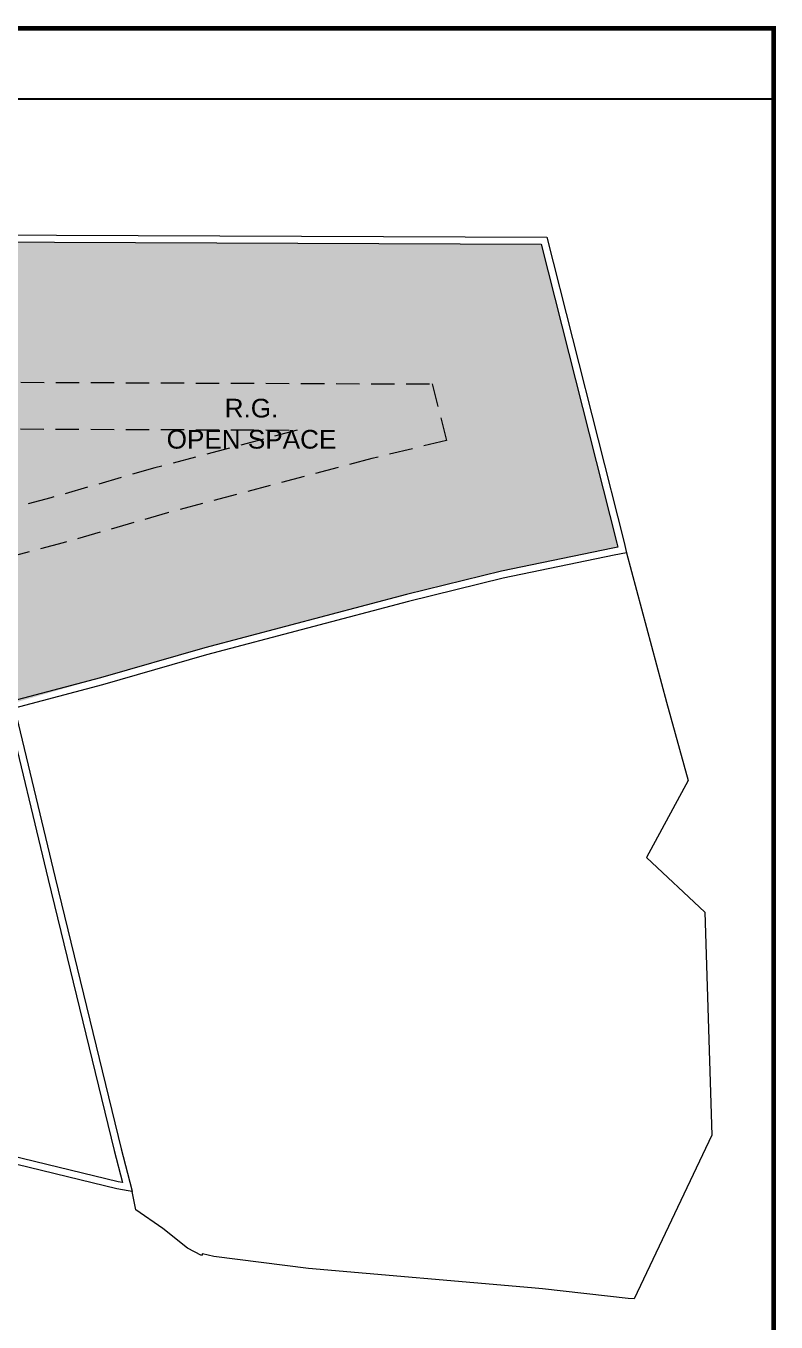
# Model space of a CAD drawing. Header units: inches. Extents: x 27644242 to 29005101, y -955243 to 216979.
# Drawn here: x 28774149 to 28798238, y -285130 to -243504 of the extents above; entities that cross this region are included whole.
import ezdxf

# ---------------------------------------------------------------- set-up
doc = ezdxf.new("R2010")
doc.units = ezdxf.units.IN
doc.header["$MEASUREMENT"] = 0
doc.linetypes.add('01-Xref Col Podium Lvl-1$0$HIDDEN', pattern=[0.375, 0.25, -0.125])
doc.layers.get('Defpoints').update_dxf_attribs({"color": 8})
doc.layers.add('HATCH', color=9, linetype='Continuous')
doc.layers.add('text', color=7, linetype='Continuous')
doc.layers.add('RVA Site Boundary', color=17, linetype='Continuous', lineweight=15)
doc.styles.add('AMITS', font='arial.ttf')

msp = doc.modelspace()

# ---------------------------------------------------------------- hatches: boundary and pattern name
at = {"layer": 'HATCH', "ltscale": 500, "true_color": 0x1f7f00, "transparency": 33554508}
h = msp.add_hatch(color=86, dxfattribs=at)
h.dxf.hatch_style = 1
h.paths.add_polyline_path([(28779889.8, -263479.6), (28786372.8, -261761.8), (28789422.2, -261013.1), (28792994.8, -260276.6), (28793157.2, -260243.1), (28793126.1, -260110.5), (28790698.8, -250517.8), (28767243.5, -250419.8), (28742984.1, -250400.8), (28728662.3, -250395.5), (28716553.2, -250431.3), (28716553.2, -256233.9), (28773507.9, -256233.9), (28773507.9, -265319.1)])

# ---------------------------------------------------------------- linework, layer by layer
at = {"layer": 'Defpoints', "linetype": 'Continuous', "const_width": 154.4}
msp.add_lwpolyline([(28798160.5, -243581), (28798160.5, -317831), (28689573.8, -317831), (28689573.8, -243581)], close=True, dxfattribs=at)
at = {"layer": 'Defpoints', "color": 1, "ltscale": 500}
msp.add_lwpolyline([(28689580.5, -294153), (28798167.2, -294153), (28798167.2, -245857.8), (28689580.5, -245857.8)], close=True, dxfattribs=at)
at = {"layer": 'RVA Site Boundary', "ltscale": 500}
for points in [[(28728662, -250165.5), (28742984.3, -250170.8), (28767244.1, -250189.8), (28790878.1, -250288.5), (28793349.5, -260056.1), (28793435.1, -260420.5)], [(28728662, -250165.5), (28742984.3, -250170.8), (28767244.1, -250189.8), (28790878.1, -250288.5), (28793349.5, -260056.1), (28793435.1, -260420.5)], [(28793435.2, -260420.6), (28794721.5, -265223.2), (28795413.7, -267737.9), (28794073.8, -270208.4), (28795944.9, -271967.9), (28796175.2, -279128.3), (28793681.5, -284386.4), (28793488, -284370.5), (28790734.3, -284062.5), (28790385.6, -284032.2), (28783224.8, -283410.3), (28780183.8, -283021.6), (28779817.5, -282937.7), (28779787.8, -282989.8), (28779337.3, -282756.4), (28778540.3, -282129.6), (28777677.1, -281526.2), (28777564.3, -280939.5), (28777427, -280914.1), (28777067.6, -280847.7), (28769049.4, -278901.3)], [(28793435.2, -260420.6), (28794721.5, -265223.2), (28795413.7, -267737.9), (28794073.8, -270208.4), (28795944.9, -271967.9), (28796175.2, -279128.3), (28793681.5, -284386.4), (28793488, -284370.5), (28790734.3, -284062.5), (28790385.6, -284032.2), (28783224.8, -283410.3), (28780183.8, -283021.6), (28779817.5, -282937.7), (28779787.8, -282989.8), (28779337.3, -282756.4), (28778540.3, -282129.6), (28777677.1, -281526.2), (28777564.3, -280939.5), (28777427, -280914.1), (28777067.6, -280847.7), (28769049.4, -278901.3)]]:
    msp.add_lwpolyline(points, dxfattribs=at)
at = {"layer": 'RVA Site Boundary', "color": 5, "ltscale": 500}
for points in [[(28728662, -250165.5), (28742984.3, -250170.8), (28767244.1, -250189.8), (28790878.1, -250288.5)], [(28767243.5, -250419.8), (28790698.8, -250517.8), (28793126.1, -260110.5), (28793157.2, -260243.1), (28792994.8, -260276.6), (28789422.2, -261013.1), (28786372.8, -261761.8), (28779889.8, -263479.6), (28776542.2, -264444.5), (28773507.9, -265245.1), (28774866.7, -270914.3), (28776985.4, -279625.4), (28777253.8, -280648.2), (28777115.6, -280622.7), (28769040.8, -278662.5)], [(28790878.1, -250288.5), (28793349.5, -260056.1), (28793435.1, -260420.5), (28793041.3, -260501.8), (28789472.8, -261237.5), (28786429.7, -261984.6), (28779951.2, -263701.3), (28776603.4, -264666.2), (28773784, -265410.1), (28775090.3, -270860.3), (28777208.4, -279569), (28777553.9, -280885.3), (28777564.3, -280939.5), (28777427, -280914.1), (28777067.6, -280847.7), (28769049.4, -278901.3)]]:
    msp.add_lwpolyline(points, dxfattribs=at)
at = {"layer": 'RVA Site Boundary', "linetype": '01-Xref Col Podium Lvl-1$0$HIDDEN', "ltscale": 3000}
for points in [[(28728668.1, -254895.5), (28742981.5, -254900.8), (28767232.3, -254919.8), (28787191.9, -255003.2), (28787650.3, -256814.5), (28785259.9, -257401.4), (28778690.3, -259142.2), (28775344.9, -260106.4), (28768106.5, -262016.3), (28770492.4, -271970.5), (28771116.3, -274535.6), (28768872.1, -273990.9), (28763115.2, -275837.1), (28761838.7, -276170.5), (28755905.9, -276004.5), (28749977.9, -276199.8), (28749256.9, -276265.5), (28741955.5, -276682.4), (28733624.9, -277440.7)], [(28728670, -256395.5), (28742980.7, -256400.8), (28767228.6, -256419.8), (28782861.6, -256485.1), (28778290.4, -257696.4), (28774945.8, -258660.4), (28766306.1, -260940), (28769034.3, -272322.5), (28769076.8, -272497), (28768815.9, -272433.7), (28762696.4, -274396.2), (28761666.7, -274665.1), (28755902.2, -274503.9), (28749885, -274702), (28749146.1, -274769.4), (28741844.7, -275186.3), (28733400.5, -275954.9)]]:
    msp.add_lwpolyline(points, dxfattribs=at)

# ---------------------------------------------------------------- texts
at = {"layer": 'text', "ltscale": 100, "insert": (28773183.1, -255478.3), "char_height": 600, "width": 16420.071, "attachment_point": 1, "style": 'AMITS'}
msp.add_mtext('\\pxqc;R.G.\\POPEN SPACE', dxfattribs=at)

doc.saveas('drawing.dxf')
